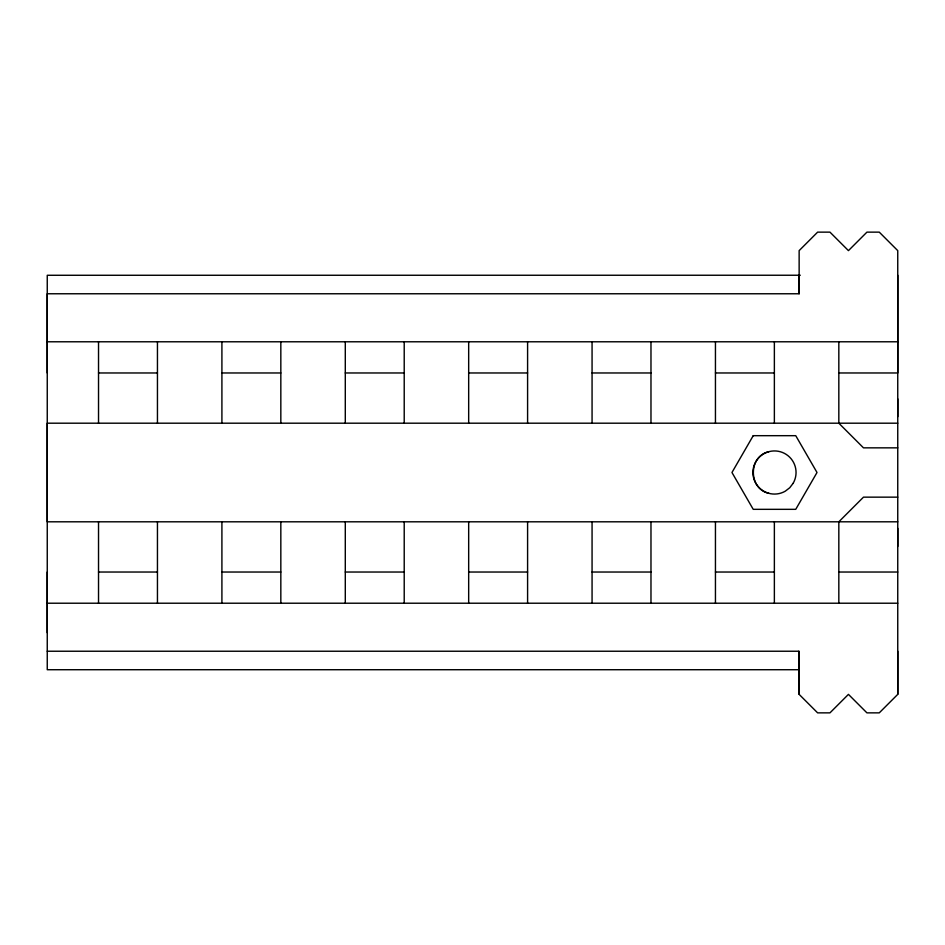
<?xml version="1.0" encoding="UTF-8"?>
<svg xmlns="http://www.w3.org/2000/svg" width="945" height="945" viewBox="0 0 945 945"><rect width="100%" height="100%" fill="white"/><g stroke="black" fill="none" stroke-linecap="round" stroke-linejoin="round"><path stroke-width="1.42" d="M47.25 572.032L47.25 669.721L798.879 669.721L798.879 651.235L47.25 651.235M47.25 372.968L47.25 293.765L799.139 293.765L799.139 250.626L817.626 232.139L829.958 232.139L848.445 250.626L866.931 232.139L879.263 232.139L897.75 250.626L897.75 372.968L838.829 372.968M897.75 275.243L897.75 694.374L879.252 712.861L866.931 712.861L848.445 694.374L829.958 712.861L817.626 712.861L799.139 694.374L799.139 671.174M897.75 694.374L897.75 651.235M897.75 398.861L897.75 416.721M799.139 275.278L799.139 293.765M768.899 451.663C748.18 456.234 748.18 488.778 768.899 493.337M800.297 275.243L47.25 275.278L47.25 632.737M47.25 341.783L897.75 341.783M98.528 372.968L157.449 372.968M221.91 372.968L280.83 372.968M345.291 372.968L404.212 372.968M468.673 372.968L527.593 372.968M592.066 372.968L650.975 372.968M715.448 372.968L774.368 372.968M897.75 423.195L47.25 423.195L47.25 521.805L897.75 521.805M897.75 447.847L863.482 447.847L838.829 423.195L838.829 341.783M897.75 497.153L863.482 497.153L838.829 521.805L838.829 603.217M98.528 572.032L157.449 572.032M221.91 572.032L280.83 572.032M345.291 572.032L404.212 572.032M468.673 572.032L527.593 572.032M592.066 572.032L650.975 572.032M715.448 572.032L774.368 572.032M838.829 572.032L897.75 572.032M47.25 603.217L897.75 603.217M798.879 651.235L799.139 694.374M897.738 528.29L897.75 546.458M774.368 341.783L774.368 423.195M774.368 521.805L774.368 603.217M715.448 341.783L715.448 423.195M715.448 521.805L715.448 603.217M650.975 341.783L650.975 423.195M650.975 521.805L650.975 603.217M592.066 341.783L592.066 423.195M592.066 521.805L592.066 603.217M527.593 341.783L527.593 423.195M527.593 521.805L527.593 603.217M468.673 341.783L468.673 423.195M468.673 521.805L468.673 603.217M404.212 341.783L404.212 423.195M404.212 521.805L404.212 603.217M345.291 341.783L345.291 423.195M345.291 521.805L345.291 603.217M280.83 341.783L280.83 423.195M280.83 521.805L280.83 603.217M221.91 341.783L221.91 423.195M221.91 521.805L221.91 603.217M157.449 341.783L157.449 423.195M157.449 521.805L157.449 603.217M98.528 341.783L98.528 423.195M98.528 521.805L98.528 603.217M753.224 435.68L731.962 472.5L753.224 509.331L795.749 509.331L817.012 472.5L795.749 435.68L753.224 435.68M793.162 483.285L789.736 487.75L785.271 491.187A21.57 21.57 0 0 1 753.248 476.245A21.57 21.57 0 0 1 778.231 451.261A21.57 21.57 0 0 1 793.162 483.285"/></g></svg>
